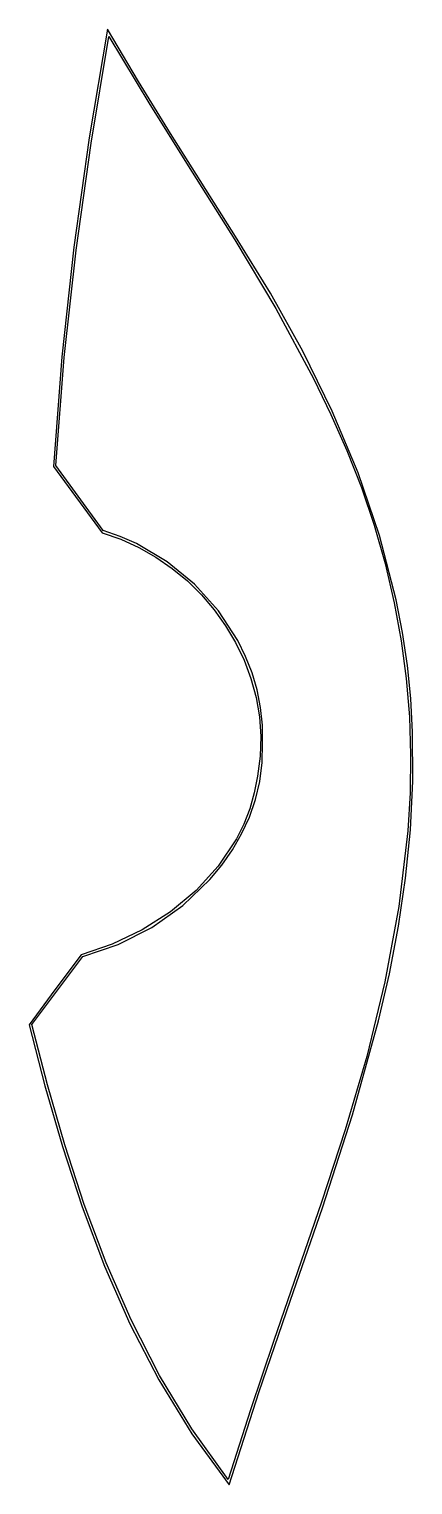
# Model space of a CAD drawing. Extents: x 0 to 40, y 0 to 150.
import ezdxf

# ---------------------------------------------------------------- set-up
doc = ezdxf.new("R2010")
doc.units = 0

msp = doc.modelspace()

# ---------------------------------------------------------------- linework, layer by layer
at = {"layer": 'Layer 1'}
for p, q in [((8.11112, 150.289), (6.217149, 139.050328)), ((6.396185, 138.512281), (8.24341, 149.536)), ((11.298897, 144.860969), (8.11112, 150.289)), ((8.11112, 150.289), (8.11112, 150.289)), ((8.24341, 149.536), (8.243411, 149.536592)), ((8.243411, 149.536592), (12.47274, 142.509362)), ((14.612465, 139.50925), (11.298897, 144.860969)), ((12.47274, 142.509362), (16.859294, 135.519361)), ((6.217149, 139.050328), (4.622148, 127.762625)), ((4.849776, 127.44525), (6.396185, 138.512281)), ((21.3377, 128.866), (14.612465, 139.50925)), ((16.859294, 135.519361), (21.246497, 128.506644)), ((21.246497, 128.506644), (25.477773, 121.411267)), ((24.938653, 123.020291), (21.3377, 128.866)), ((4.622148, 127.762625), (3.376372, 116.435359)), ((3.631795, 116.338094), (4.849776, 127.44525)), ((28.29055, 116.996742), (24.938653, 123.020291)), ((25.477773, 121.411267), (29.396549, 114.173287)), ((3.376372, 116.435359), (2.53008, 105.078)), ((2.76985, 105.194), (3.631795, 116.338094)), ((31.329808, 110.804843), (28.29055, 116.996742)), ((29.396549, 114.173287), (31.189818, 110.482089)), ((31.189818, 110.482089), (32.846247, 106.732761)), ((33.992847, 104.454086), (31.329808, 110.804843)), ((32.846247, 106.732761), (34.346262, 102.91781)), ((2.53008, 105.078), (7.54062, 98.23191)), ((7.65637, 98.4718), (2.76985, 105.194)), ((36.216086, 97.953961), (33.992847, 104.454086)), ((34.346262, 102.91781), (35.670293, 99.029744)), ((7.54062, 98.23191), (9.478019, 97.568612)), ((9.397276, 97.869123), (7.65637, 98.4718)), ((11.083043, 97.126884), (9.397276, 97.869123)), ((35.670293, 99.029744), (36.798766, 95.061069)), ((37.935942, 91.31396), (36.216086, 97.953961)), ((9.478019, 97.568612), (11.337636, 96.72823)), ((14.255108, 95.255244), (11.083043, 97.126884)), ((11.337636, 96.72823), (13.109447, 95.72278)), ((13.109447, 95.72278), (14.783429, 94.564277)), ((17.104457, 92.919925), (14.255108, 95.255244)), ((36.798766, 95.061069), (37.712111, 91.004292)), ((14.783429, 94.564277), (16.349561, 93.264739)), ((16.349561, 93.264739), (17.797818, 91.836181)), ((19.562984, 90.183975), (17.104457, 92.919925)), ((17.797818, 91.836181), (19.118179, 90.29062)), ((19.118179, 90.29062), (20.30062, 88.640073)), ((37.712111, 91.004292), (38.453269, 87.091058)), ((38.587232, 87.944471), (37.935942, 91.31396)), ((21.562579, 87.110441), (19.562984, 90.183975)), ((20.30062, 88.640073), (21.335119, 86.896554)), ((39.088833, 84.543572), (38.587232, 87.944471)), ((21.335119, 86.896554), (22.211653, 85.072081)), ((22.368994, 85.466781), (21.562579, 87.110441)), ((38.453269, 87.091058), (38.976078, 83.168649)), ((22.211653, 85.072081), (22.9202, 83.17867)), ((23.035135, 83.762369), (22.368994, 85.466781)), ((39.432799, 81.11245), (39.088833, 84.543572)), ((22.9202, 83.17867), (23.450736, 81.228337)), ((23.55249, 82.005083), (23.035135, 83.762369)), ((38.976078, 83.168649), (39.292747, 79.240222)), ((23.912545, 80.202806), (23.55249, 82.005083)), ((23.450736, 81.228337), (23.793238, 79.233098)), ((24.106786, 78.363418), (23.912545, 80.202806)), ((39.61118, 77.65229), (39.432799, 81.11245)), ((23.793238, 79.233098), (23.937685, 77.20497)), ((24.1267, 76.4948), (24.106786, 78.363418)), ((39.292747, 79.240222), (39.415486, 75.308934)), ((23.937685, 77.20497), (23.874053, 75.155968)), ((39.654175, 72.57089), (39.61118, 77.65229)), ((24.080668, 74.498603), (24.1267, 76.4948)), ((39.415486, 75.308934), (39.356502, 71.377944)), ((23.874053, 75.155968), (23.59232, 73.09811)), ((23.828709, 72.557662), (24.080668, 74.498603)), ((23.59232, 73.09811), (23.270195, 71.376226)), ((23.383116, 70.677796), (23.828709, 72.557662)), ((39.410254, 67.536457), (39.654175, 72.57089)), ((23.270195, 71.376226), (22.794204, 69.719212)), ((39.356502, 71.377944), (39.128006, 67.450408)), ((22.794204, 69.719212), (22.17399, 68.129393)), ((22.756188, 68.864819), (23.383116, 70.677796)), ((22.17399, 68.129393), (21.419195, 66.609092)), ((21.960218, 67.124547), (22.756188, 68.864819)), ((21.419195, 66.609092), (19.544436, 63.786336)), ((21.007504, 65.462797), (21.960218, 67.124547)), ((39.128006, 67.450408), (38.211309, 59.618329)), ((38.90585, 62.545187), (39.410254, 67.536457)), ((19.910342, 63.885384), (21.007504, 65.462797)), ((19.544436, 63.786336), (17.247066, 61.269532)), ((18.681026, 62.398125), (19.910342, 63.885384)), ((15.87512, 59.717331), (18.681026, 62.398125)), ((38.167391, 57.593279), (38.90585, 62.545187)), ((17.247066, 61.269532), (14.604229, 59.07727)), ((14.604229, 59.07727), (11.693064, 57.228137)), ((12.688154, 57.466944), (15.87512, 59.717331)), ((38.211309, 59.618329), (36.763067, 51.837959)), ((11.693064, 57.228137), (8.590714, 55.740721)), ((9.218495, 55.693491), (12.688154, 57.466944)), ((37.22131, 52.676931), (38.167391, 57.593279)), ((8.590714, 55.740721), (5.37432, 54.63361)), ((5.56451, 54.4435), (9.218495, 55.693491)), ((0.28112, 47.4155), (5.56451, 54.4435)), ((5.37432, 54.63361), (2.65499, 51.029734)), ((36.094036, 47.792341), (37.22131, 52.676931)), ((36.763067, 51.837959), (34.880951, 44.134556)), ((2.65499, 51.029734), (-0.00002, 47.40719)), ((-0.00002, 47.40719), (1.640491, 41.104741)), ((1.900712, 41.19415), (0.28112, 47.4155)), ((33.401635, 38.103227), (36.094036, 47.792341)), ((34.880951, 44.134556), (32.662632, 36.53338)), ((1.640491, 41.104741), (3.455236, 34.820129)), ((3.690333, 34.991234), (1.900712, 41.19415)), ((30.301633, 28.495521), (33.401635, 38.103227)), ((32.662632, 36.53338), (30.205781, 29.059692)), ((3.455236, 34.820129), (5.491856, 28.595669)), ((5.695924, 28.847073), (3.690333, 34.991234)), ((5.491856, 28.595669), (7.797991, 22.473677)), ((7.963424, 22.801993), (5.695924, 28.847073)), ((30.205781, 29.059692), (25.293598, 14.770542)), ((27.005476, 18.938807), (30.301633, 28.495521)), ((10.538772, 16.896317), (7.963424, 22.801993)), ((7.797991, 22.473677), (10.421281, 16.496468)), ((23.72461, 9.402669), (27.005476, 18.938807)), ((13.467907, 11.170368), (10.538772, 16.896317)), ((10.421281, 16.496468), (13.409365, 10.706357)), ((25.293598, 14.770542), (22.868128, 7.615968)), ((13.409365, 10.706357), (16.809885, 5.145659)), ((16.79677, 5.66447), (13.467907, 11.170368)), ((20.67048, -0.14331), (23.72461, 9.402669)), ((22.868128, 7.615968), (20.5713, 0.418947)), ((20.5713, 0.418947), (16.79677, 5.66447)), ((16.809885, 5.145659), (20.67048, -0.14331))]:
    msp.add_line(p, q, dxfattribs=at)

doc.saveas('drawing.dxf')
